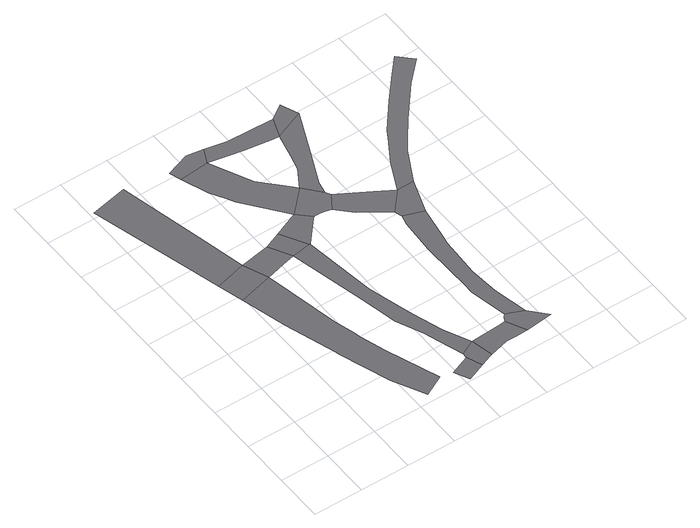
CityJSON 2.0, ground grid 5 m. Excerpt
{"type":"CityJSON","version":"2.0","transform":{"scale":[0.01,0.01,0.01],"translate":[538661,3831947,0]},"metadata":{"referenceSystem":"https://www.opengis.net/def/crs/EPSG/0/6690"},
"CityObjects":{
"road1":{"type":"Road","attributes":{"RoadStructureAttribute.sectionType":"1"},"geometry":[{"type":"MultiSurface","lod":"1","boundaries":[[[0,1,2,3,4,5,6,7,8,9,10,11]]]}]},
"road2":{"type":"Road","geometry":[{"type":"MultiSurface","lod":"1","boundaries":[[[12,13,5,4]]]}]},
"road3":{"type":"Road","attributes":{"RoadStructureAttribute.sectionType":"1"},"geometry":[{"type":"MultiSurface","lod":"1","boundaries":[[[14,15,16,17,13,12]]]}]},
"road4":{"type":"Road","geometry":[{"type":"MultiSurface","lod":"1","boundaries":[[[18,19,12,4,20,21]]]}]},
"road5":{"type":"Road","attributes":{"RoadStructureAttribute.sectionType":"1"},"geometry":[{"type":"MultiSurface","lod":"1","boundaries":[[[22,23,24,25]]]}]},
"road6":{"type":"Road","geometry":[{"type":"MultiSurface","lod":"1","boundaries":[[[26,27,28,22,25,29,30]]]}]},
"road7":{"type":"Road","geometry":[{"type":"MultiSurface","lod":"1","boundaries":[[[31,21,32,33,34,35,36,27,26,37,38,39,40,41]]]}]},
"road8":{"type":"Road","geometry":[{"type":"MultiSurface","lod":"1","boundaries":[[[42,18,21,31]]]}]},
"road9":{"type":"Road","geometry":[{"type":"MultiSurface","lod":"1","boundaries":[[[43,31,41]]]}]},
"road10":{"type":"Road","geometry":[{"type":"MultiSurface","lod":"1","boundaries":[[[44,42,31,43,45,46]]]}]},
"road11":{"type":"Road","geometry":[{"type":"MultiSurface","lod":"1","boundaries":[[[47,48,49,50,51]]]}]},
"road12":{"type":"Road","attributes":{"RoadStructureAttribute.sectionType":"1"},"geometry":[{"type":"MultiSurface","lod":"1","boundaries":[[[52,53,26,30,54,55,56]]]}]},
"road13":{"type":"Road","attributes":{"RoadStructureAttribute.sectionType":"1"},"geometry":[{"type":"MultiSurface","lod":"1","boundaries":[[[57,58,59,50,49,60,61,62,44,63]]]}]},
"road14":{"type":"Road","geometry":[{"type":"MultiSurface","lod":"1","boundaries":[[[63,44,46,64,65,66,67,68]]]}]},
"road15":{"type":"Road","geometry":[{"type":"MultiSurface","lod":"1","boundaries":[[[69,70,52,56,71,72]]]}]},
"road16":{"type":"Road","geometry":[{"type":"MultiSurface","lod":"1","boundaries":[[[73,74,51,50,75,76,77,78,79]]]}]},
"road17":{"type":"Road","attributes":{"RoadStructureAttribute.sectionType":"1"},"geometry":[{"type":"MultiSurface","lod":"1","boundaries":[[[80,81,82,83,84,85,69,72,86,87,88,89,90]]]}]},
"road18":{"type":"Road","attributes":{"RoadStructureAttribute.sectionType":"1"},"geometry":[{"type":"MultiSurface","lod":"1","boundaries":[[[91,67,66,92,93,94,95]]]}]},
"road19":{"type":"Road","geometry":[{"type":"MultiSurface","lod":"1","boundaries":[[[96,97,98,78,99,100,63,68]]]}]},
"road20":{"type":"Road","geometry":[{"type":"MultiSurface","lod":"1","boundaries":[[[101,95,94,80,90]]]}]},
"road21":{"type":"Road","geometry":[{"type":"MultiSurface","lod":"1","boundaries":[[[102,79,78,98]]]}]},
"road22":{"type":"Road","attributes":{"RoadStructureAttribute.sectionType":"1"},"geometry":[{"type":"MultiSurface","lod":"1","boundaries":[[[103,104,105,106,107,108,95,101,109,110,111,112,113]]]}]}
},
"vertices":[
[1143,744,0],[1066,993,0],[1047,1060,0],[988,1267,0],[831,2040,0],[485,1945,0],[611,1488,0],[784,962,0],[792,940,0],[972,417,0],[1140,89,0],[1349,196,0],
[728,2289,0],[414,2203,0],
[613,2785,0],[416,3636,0],[42,3557,0],[315,2564,0],
[1028,2342,0],[980,2334,0],[1031,2089,0],[1155,2118,0],
[1673,249,0],[1474,172,0],[1550,23,0],[1734,96,0],
[1822,375,0],[1673,299,0],[1673,274,0],[1848,141,0],[1874,151,0],
[1350,2153,0],[1337,1345,0],[1368,1198,0],[1416,971,0],[1544,698,0],[1590,554,0],[1694,649,0],[1591,948,0],[1504,1266,0],[1462,1422,0],[1354,2145,0],
[1198,2414,0],
[1363,2155,0],
[1451,2521,0],[1527,2347,0],[1577,2398,0],
[1091,3642,0],[851,3554,0],[893,3440,0],[1192,3468,0],[1261,3612,0],
[2196,404,0],[2117,398,0],[2074,203,0],[2171,204,0],[2298,205,0],
[1633,2791,0],[1395,3046,0],[1367,3105,0],[995,3167,0],[1076,3023,0],[1122,2943,0],[1673,2748,0],
[1652,2398,0],[1690,2389,0],[1752,2374,0],[1851,2525,0],[1825,2575,0],
[2246,480,0],[2221,454,0],[2573,233,0],[2421,406,0],
[1940,3551,0],[1490,3571,0],[1393,3427,0],[1542,3397,0],[1836,3358,0],[1892,3350,0],[1965,3551,0],
[2206,1954,0],[2182,1854,0],[2161,1501,0],[2164,1154,0],[2166,984,0],[2167,854,0],[2343,756,0],[2315,1055,0],[2336,1455,0],[2351,1544,0],[2407,1881,0],
[2173,2336,0],[1903,2226,0],[2083,2098,0],[2180,2029,0],[2353,2230,0],
[1849,2700,0],[2013,3074,0],[2191,3478,0],[1835,3111,0],[1796,2950,0],
[2528,2232,0],
[2114,3653,0],
[3265,3539,0],[3124,3375,0],[2919,3136,0],[2697,2859,0],[2653,2786,0],[2500,2532,0],[2700,2559,0],[2783,2672,0],[2922,2861,0],[3196,3191,0],[3404,3403,0]
]}
